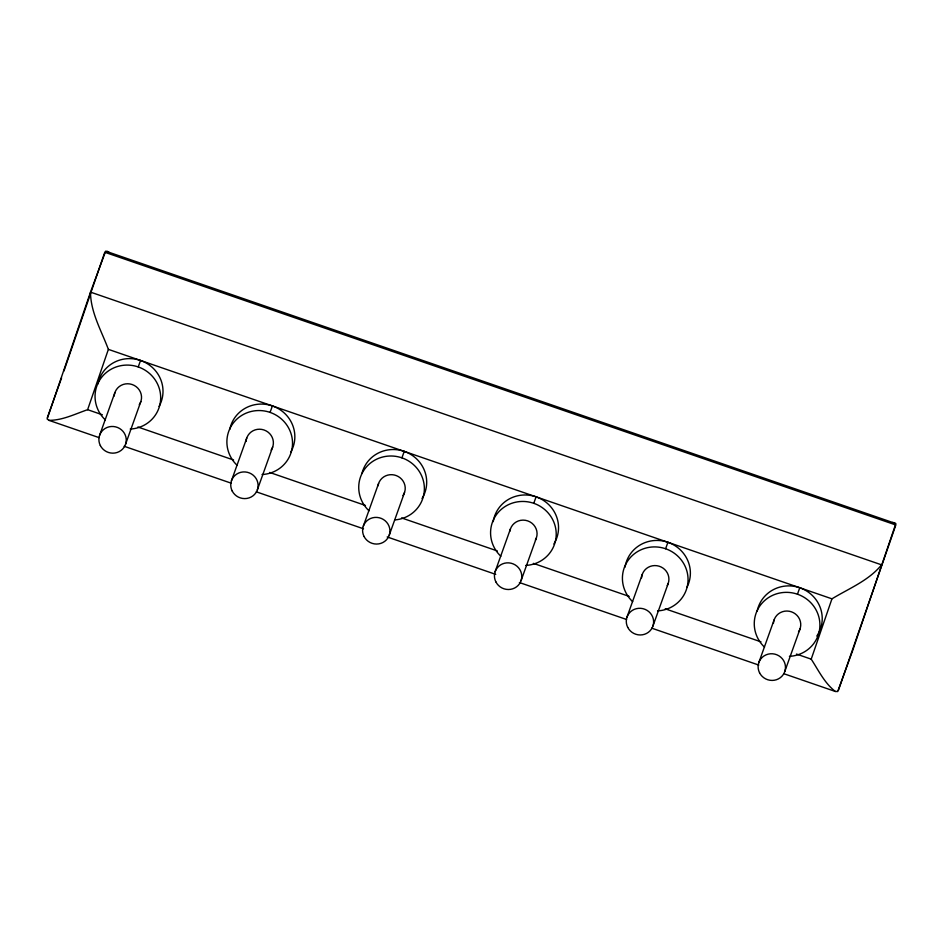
<?xml version="1.0" encoding="UTF-8"?>
<svg xmlns="http://www.w3.org/2000/svg" width="943" height="943" viewBox="0 0 943 943"><rect width="100%" height="100%" fill="white"/><g stroke="black" fill="none" stroke-linecap="round" stroke-linejoin="round"><path stroke-width="1.41" d="M783.845 673.715L835.345 691.467L837.69 691.537L852.625 650.658L895.85 523.577L105.675 251.144L90.504 292.118L47.15 418.987L48.965 420.354L99.074 437.623M63.935 371.023L104.779 252.252L895.838 524.98L838.351 690.524M48.965 420.354C62.474 420.401 75.086 413.989 87.628 409.686L108.374 349.37C101.467 330.852 90.575 312.263 90.504 292.118L881.564 564.845C868.857 580.546 848.889 588.515 831.95 598.829L811.216 659.157C818.5 670.32 824.559 683.203 835.345 691.467M47.291 417.784L61.566 377.931M99.593 435.336L114.893 392.618M138.232 366.933L140.554 360.462M125.549 444.283L140.837 401.565M231.436 480.789L246.736 438.082M270.075 412.386L272.397 405.914M257.392 489.735L272.68 447.029M363.279 526.241L378.579 483.535M401.918 457.85L404.241 451.379M389.235 535.188L404.535 492.482M495.122 571.694L510.422 528.988M533.773 503.303L536.084 496.831M521.078 580.64L536.378 537.934M626.965 617.146L642.266 574.44M665.617 548.755L667.927 542.284M652.921 626.105L668.222 583.387M758.809 662.611L774.109 619.893M797.46 594.208L799.77 587.737M784.765 671.557L800.065 628.84M892.349 522.493L894.683 522.74M108.374 349.37L831.95 598.829M87.628 409.686L102.374 414.779M137.855 427.002L233.616 460.019M269.698 472.455L365.46 505.472M401.541 517.919L497.303 550.924M533.384 563.372L629.146 596.389M665.228 608.824L760.989 641.841M796.458 654.065L811.216 659.157M124.122 446.263L231.294 483.217M256.355 491.845L363.515 528.799M387.184 536.956L495.747 574.381M519.404 582.538L626.576 619.492M651.625 628.132L758.797 665.074M107.16 251.227L109.188 252.488M757.17 611.194A32.946 31.897 19.7 0 1 801.786 588.503A32.946 31.897 19.7 0 1 816.803 636.077M97.954 383.919A32.946 31.897 19.7 0 1 141.238 360.709A32.946 31.897 19.7 0 1 159.049 406.445M229.797 429.371A32.946 31.897 19.7 0 1 273.081 406.162A32.946 31.897 19.7 0 1 290.892 451.897M361.947 473.457A32.946 31.897 19.7 0 1 406.268 452.145A32.946 31.897 19.7 0 1 422.028 498.552M493.236 521.656A32.946 31.897 19.7 0 1 536.767 497.067A32.946 31.897 19.7 0 1 553.871 544.005M625.079 567.108A32.946 31.897 19.7 0 1 667.243 542.06A32.946 31.897 19.7 0 1 687.082 587.029M773.425 623.299A13.721 13.285 19.7 0 1 791.401 611.807A13.721 13.285 19.7 0 1 798.497 631.94M764.514 647.157A32.946 31.897 19.7 0 1 769.488 596.99A32.946 31.897 19.7 0 1 818.265 614.977A32.946 31.897 19.7 0 1 789.421 656.34M378.025 485.786A13.721 13.285 19.7 0 1 396.437 475.649A13.721 13.285 19.7 0 1 402.967 495.582M246.052 441.477A13.721 13.285 19.7 0 1 264.028 429.984A13.721 13.285 19.7 0 1 271.124 450.129M114.209 396.025A13.721 13.285 19.7 0 1 132.185 384.532A13.721 13.285 19.7 0 1 139.281 404.665M368.984 510.8A32.946 31.897 19.7 0 1 373.558 460.879A32.946 31.897 19.7 0 1 422.417 477.724A32.946 31.897 19.7 0 1 395.317 519.876M237.141 465.347A32.946 31.897 19.7 0 1 242.115 415.179A32.946 31.897 19.7 0 1 290.88 433.155A32.946 31.897 19.7 0 1 262.048 474.529M105.298 419.883A32.946 31.897 19.7 0 1 110.272 369.715A32.946 31.897 19.7 0 1 159.037 387.703A32.946 31.897 19.7 0 1 130.205 429.065M632.67 601.705A32.946 31.897 19.7 0 1 637.645 551.537A32.946 31.897 19.7 0 1 686.41 569.525A32.946 31.897 19.7 0 1 657.577 610.887M641.582 577.847A13.721 13.285 19.7 0 1 658.992 566.165A13.721 13.285 19.7 0 1 667.267 585.509M509.868 531.239A13.721 13.285 19.7 0 1 527.715 520.89A13.721 13.285 19.7 0 1 535.424 540.056M500.827 556.252A32.946 31.897 19.7 0 1 505.802 506.085A32.946 31.897 19.7 0 1 554.567 524.06A32.946 31.897 19.7 0 1 525.734 565.435M759.563 672.807A13.721 13.285 19.7 0 0 783.209 674.658A13.721 13.285 19.7 0 0 772.612 653.782A13.721 13.285 19.7 0 0 759.563 672.807M364.033 536.437A13.721 13.285 19.7 0 0 387.679 538.288A13.721 13.285 19.7 0 0 377.07 517.424A13.721 13.285 19.7 0 0 364.033 536.437M232.19 490.985A13.721 13.285 19.7 0 0 255.836 492.835A13.721 13.285 19.7 0 0 245.227 471.96A13.721 13.285 19.7 0 0 232.19 490.985M100.335 445.532A13.721 13.285 19.7 0 0 123.993 447.383A13.721 13.285 19.7 0 0 113.384 426.507A13.721 13.285 19.7 0 0 100.335 445.532M627.72 627.343A13.721 13.285 19.7 0 0 651.365 629.205A13.721 13.285 19.7 0 0 640.769 608.329A13.721 13.285 19.7 0 0 627.72 627.343M495.877 581.89A13.721 13.285 19.7 0 0 519.522 583.741A13.721 13.285 19.7 0 0 508.914 562.877A13.721 13.285 19.7 0 0 495.877 581.89"/></g></svg>
